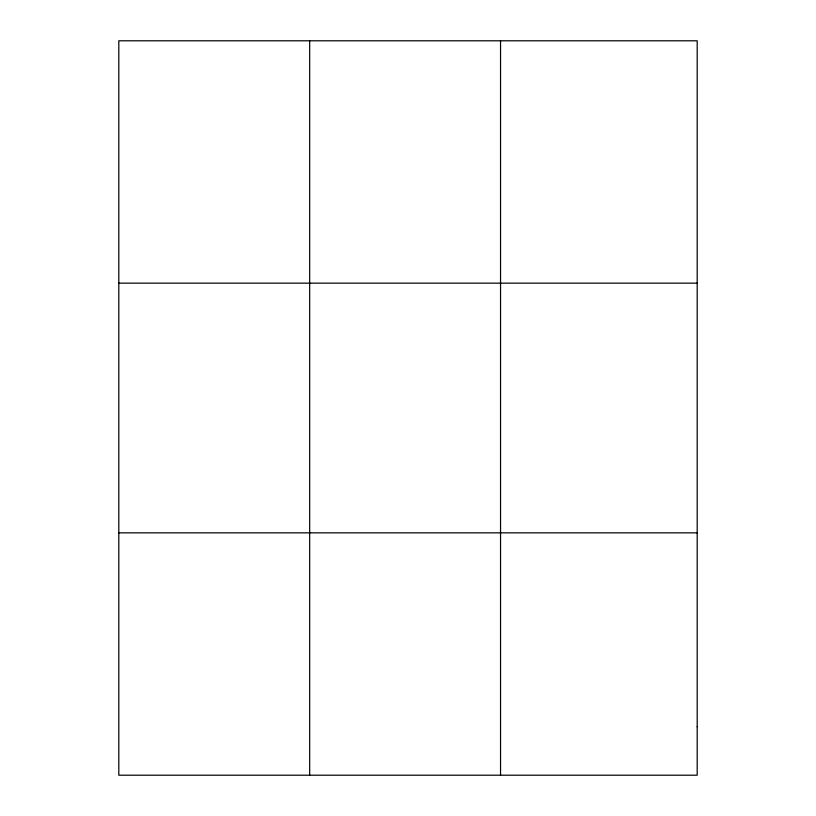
<?xml version="1.0" encoding="UTF-8"?>
<svg xmlns="http://www.w3.org/2000/svg" width="816" height="816" viewBox="0 0 816 816"><rect width="100%" height="100%" fill="white"/><g stroke="black" fill="none" stroke-linecap="round" stroke-linejoin="round"><path stroke-width="1.22" d="M309.672 775.2L309.672 40.8M500.545 775.2L500.545 40.8M118.81 283.152L697.19 283.152M118.81 532.848L697.19 532.848M697.19 726.73L697.19 775.2L118.81 775.2L118.81 40.8L697.19 40.8L697.19 726.73"/></g></svg>
